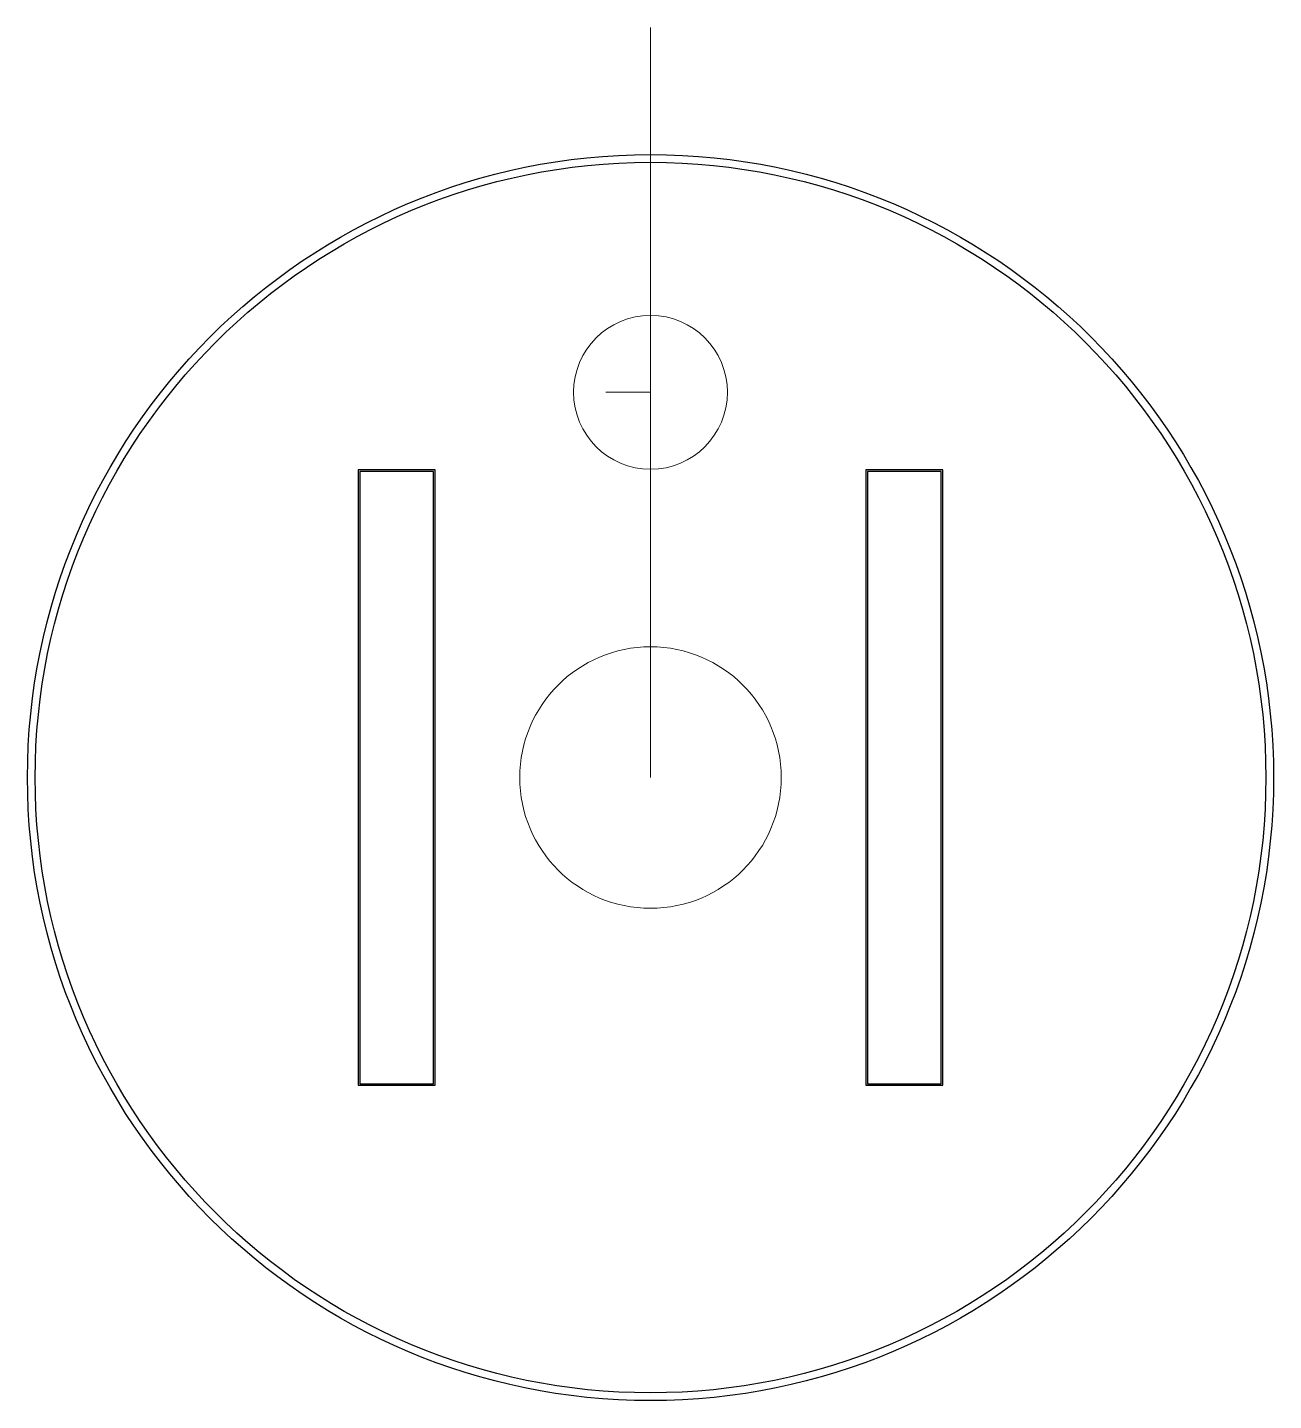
# Model space of a CAD drawing. Extents: x 0.17 to 4.22, y 0.05 to 4.51.
import ezdxf

# ---------------------------------------------------------------- set-up
doc = ezdxf.new("R2010")
doc.units = 0
doc.header["$MEASUREMENT"] = 0
doc.layers.add('holes', color=1, linetype='Continuous')
doc.layers.add('outline', color=3, linetype='Continuous')

msp = doc.modelspace()

# ---------------------------------------------------------------- linework, layer by layer
at = {"linetype": 'Continuous', "lineweight": 0, "flags": 128}
for points in [[(2.1938, 2.0751), (2.1938, 4.5133)], [(2.1938, 4.0751), (2.1938, 3.3273), (2.0486, 3.3273)]]:
    msp.add_lwpolyline(points, dxfattribs=at)
at = {"linetype": 'Continuous', "flags": 128}
for points in [[(1.4938, 3.0751), (1.2438, 3.0751), (1.2438, 1.0751), (1.4938, 1.0751)], [(2.8938, 3.0751), (2.8938, 1.0751), (3.1438, 1.0751), (3.1438, 3.0751)]]:
    msp.add_lwpolyline(points, close=True, dxfattribs=at)
at = {"linetype": 'Continuous'}
msp.add_circle((2.1938, 2.0751), 2, dxfattribs=at)
at = {"layer": 'holes', "linetype": 'Continuous', "flags": 128}
for points in [[(1.4888, 3.0701), (1.2488, 3.0701), (1.2488, 1.0801), (1.4888, 1.0801)], [(2.8988, 3.0701), (2.8988, 1.0801), (3.1388, 1.0801), (3.1388, 3.0701)]]:
    msp.add_lwpolyline(points, close=True, dxfattribs=at)
at = {"layer": 'holes', "linetype": 'Continuous', "lineweight": 0}
for centre, radius in [((2.1938, 3.3273), 0.25), ((2.1938, 2.0751), 0.425)]:
    msp.add_circle(centre, radius, dxfattribs=at)
at = {"layer": 'outline', "linetype": 'Continuous'}
msp.add_circle((2.1938, 2.0751), 2.025, dxfattribs=at)

doc.saveas('drawing.dxf')
